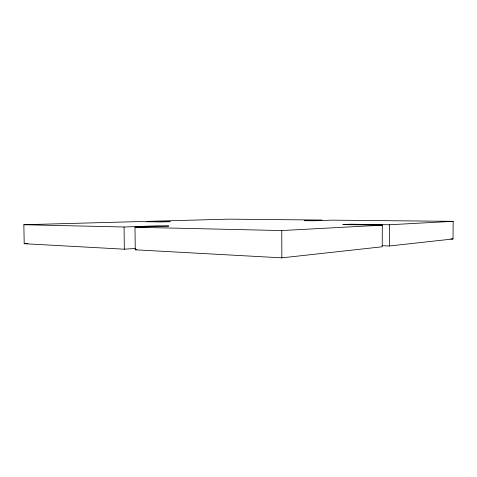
<?xml version="1.0" encoding="UTF-8"?>
<svg xmlns="http://www.w3.org/2000/svg" width="477" height="477" viewBox="0 0 477 477"><rect width="100%" height="100%" fill="white"/><g stroke="black" fill="none" stroke-linecap="round" stroke-linejoin="round"><path stroke-width="0.72" d="M382.041 245.721L389.399 245.983L453.025 238.965L453.15 221.334L389.465 224.762L350.446 224.214L342.874 224.578L382.304 225.144L382.238 246.776L281.847 257.848L135.265 249.805L134.997 227.249L168.828 226.026L157.965 225.812L124.062 226.998L23.85 224.727L24.202 243.699L124.336 249.203L135.373 248.434M389.399 245.983L389.465 224.762M135.265 249.805L136.732 249.698M24.202 243.699L27.904 243.503M134.997 227.249L281.764 230.558L382.304 225.144M23.85 224.727L138.169 221.614L161.56 221.954L170.247 221.704L146.916 221.376L228.531 219.152L322.047 220.058L304.26 220.684L314.14 220.785L331.742 220.153L453.15 221.334M450.795 238.905L453.025 238.965M124.062 226.998L124.336 249.203M281.764 230.558L281.847 257.848"/></g></svg>
